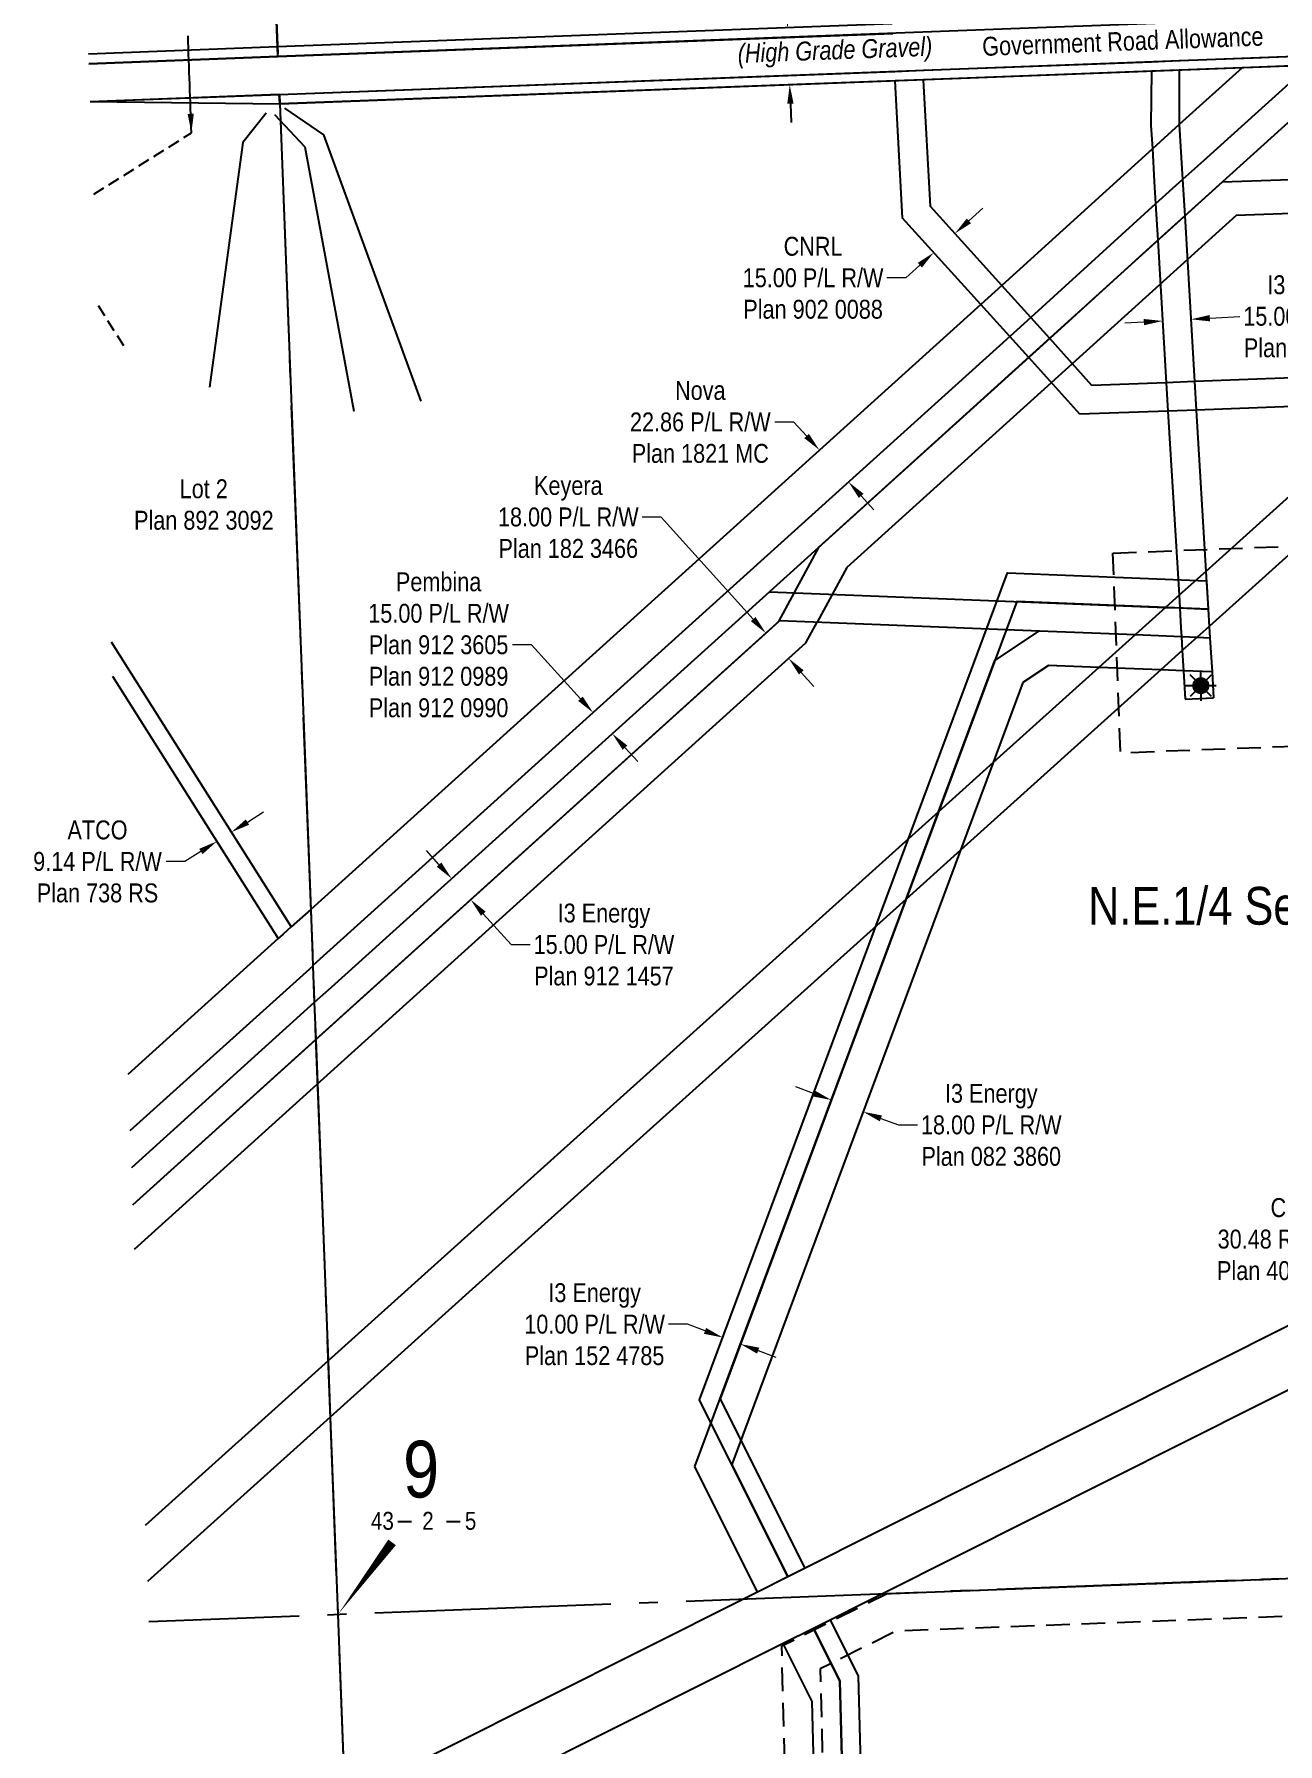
# Model space of a CAD drawing. Extents: x 683901 to 697439, y 5834844 to 5859401.
# Drawn here: x 686946 to 687605, y 5841384 to 5842289 of the extents above; entities that cross this region are included whole.
import ezdxf
from ezdxf.enums import TextEntityAlignment as Align

# ---------------------------------------------------------------- set-up
doc = ezdxf.new("R2010")
doc.units = 0
doc.header["$LTSCALE"] = 5
doc.header["$PDSIZE"] = 0.5
for name, pattern in [('foc-ACCESSROAD', [3.75, 2.5, -1.25]), ('foc-QUARTERLINE', [33, 25, -3, 2, -3]), ('UG_PIPE', [1.875, 1.25, -0.625])]:
    doc.linetypes.add(name, pattern=pattern)
doc.layers.get('Defpoints').update_dxf_attribs({"color": 9})
for name, color, linetype in [('10', 1, 'Continuous'), ('9', 3, 'Continuous'), ('AS-PIPE-UG', 44, 'UG_PIPE'), ('AS-PIPE-UG-T', 44, 'Continuous'), ('AS-TELEPHONE', 224, 'foc-TEL'), ('C-SYMBOL', 7, 'Continuous'), ('F-AR', 190, 'foc-ACCESSROAD'), ('F-RW', 190, 'Continuous'), ('F-WS', 190, 'foc-ACCESSROAD'), ('F-WS-S', 190, 'Continuous'), ('L-QSEC', 8, 'foc-QUARTERLINE'), ('L-ROAD-T', 7, 'Continuous'), ('L-SEC', 7, 'Continuous'), ('L-SECLBL', 7, 'Continuous'), ('L-TITLEDB', 4, 'Continuous'), ('L-TITLEDB-T', 4, 'Continuous')]:
    doc.layers.add(name, color=color, linetype=linetype)
doc.layers.add('F-RW-T', color=190, linetype='Continuous', lineweight=9)
doc.layers.add('T-TEXT', color=48, linetype='Continuous', lineweight=18)
doc.layers.add('oil_and_gas_wells_pt', color=7, linetype='Continuous', true_color=0xfc3d16)
doc.styles.add('175L', font='ARIALN.TTF', dxfattribs={"height": 20})
doc.styles.add('80CG', font='ARIALN.TTF', dxfattribs={"height": 10})
doc.styles.add('80L', font='ARIALN.TTF', dxfattribs={"height": 10})
doc.styles.add('80LS', font='ARIALNI.TTF', dxfattribs={"height": 10})
doc.styles.add('foc-LtypeFont', font='ARIALN.TTF', dxfattribs={"height": 7.35})
doc.styles.add('SIMPLEX', font='ARIALN.TTF')
doc.linetypes.add('foc-TEL', pattern='A,2,-1,["T",foc-LtypeFont,S=0.2,R=0,X=-0.425,Y=-0.75],-1.24,8', length=12.24)
doc.linetypes.add('foc-TEL-NOLINE', pattern='A,0,-2,["T",foc-LtypeFont,S=0.2,R=0,X=-0.425,Y=-0.75],-10.24', length=12.24)
doc.dimstyles.new('Compass 5 000', dxfattribs={"dimscale": 5, "dimtxt": 9, "dimasz": 2, "dimexe": 0.2, "dimexo": 0.0625, "dimgap": 0.5, "dimtad": 0, "dimtih": 1, "dimtoh": 1, "dimzin": 0, "dimdsep": 46, "dimtxsty": '80CG', "dimcen": 0.1, "dimse1": 1, "dimse2": 1, "dimclrd": 256, "dimclrt": 256, "dimaunit": 1, "dimadec": 4, "dimazin": 0, "dimtfac": 0.06, "dimtofl": 0, "dimtmove": 0, "dimatfit": 1, "dimfxl": 0.2, "dimtolj": 1, "dimtzin": 0, "dimlwd": -1, "dimarcsym": 0})

# ---------------------------------------------------------------- blocks, each defined once
blk = doc.blocks.new('L-SECLBL')
at = {"layer": '9', "color": 7}
for p, q in [((-5.08, -27.83), (-12.29, -27.83)), ((20.7, -27.83), (13.5, -27.83))]:
    blk.add_line(p, q, dxfattribs=at)
at = {"layer": '10', "color": 2, "style": 'SIMPLEX'}
blk.add_attdef('SEC', text='', height=30, dxfattribs=at).set_placement((0, 0), align=Align.MIDDLE)
at = {"layer": '10', "color": 5, "style": '80L'}
blk.add_attdef('TWP', text='', height=9.5, dxfattribs=at).set_placement((-14.43, -27.37), align=Align.MIDDLE_RIGHT)
blk.add_attdef('RGE', text='', height=9.5, dxfattribs=at).set_placement((3.62, -27.37), align=Align.MIDDLE_CENTER)
blk.add_attdef('MER', text='', height=9.5, dxfattribs=at).set_placement((23.17, -27.37), align=Align.MIDDLE_LEFT)
blk = doc.blocks.new('*D1259')
at = {"layer": 'Defpoints', "color": 0, "transparency": 16777216}
for p in [(687431.11, 5842186.3), (687419.98, 5842176.24), (687422.38, 5842173.59)]:
    blk.add_point(p, dxfattribs=at)
at = {"layer": 'F-RW-T', "transparency": 16777216}
for p, q in [((687440.93, 5842190.36), (687448.35, 5842197.06)), ((687414.96, 5842166.88), (687407.55, 5842160.18)), ((687407.55, 5842160.18), (687397.55, 5842160.18))]:
    blk.add_line(p, q, dxfattribs=at)
for points in [[(687439.81, 5842191.59), (687442.05, 5842189.12), (687433.51, 5842183.65)], [(687413.85, 5842168.12), (687416.08, 5842165.65), (687422.38, 5842173.59)]]:
    blk.add_solid(points, dxfattribs=at)
at = {"layer": 'F-RW-T', "transparency": 16777216, "insert": (687358.46, 5842160.18), "char_height": 10, "attachment_point": 5, "style": '80CG'}
blk.add_mtext('\\A1;CNRL\\P15.00 P/L R/W\\PPlan 902 0088', dxfattribs=at)
blk = doc.blocks.new('*D1262')
at = {"layer": 'Defpoints', "color": 0, "transparency": 16777216}
for p in [(687333.47, 5841972.07), (687302.7, 5841944.28), (687314.77, 5841930.93)]:
    blk.add_point(p, dxfattribs=at)
at = {"layer": 'F-RW-T', "transparency": 16777216}
for p, q in [((687277.95, 5842033.54), (687267.95, 5842033.54)), ((687326.76, 5841979.49), (687277.95, 5842033.54)), ((687352.23, 5841951.29), (687358.93, 5841943.87))]:
    blk.add_line(p, q, dxfattribs=at)
for points in [[(687328, 5841980.61), (687325.53, 5841978.37), (687333.47, 5841972.07)], [(687353.47, 5841952.41), (687351, 5841950.17), (687345.53, 5841958.71)]]:
    blk.add_solid(points, dxfattribs=at)
at = {"layer": 'F-RW-T', "transparency": 16777216, "insert": (687228.86, 5842033.54), "char_height": 10, "attachment_point": 5, "style": '80CG'}
blk.add_mtext('\\A1;Keyera\\P18.00 P/L R/W\\PPlan 182 3466', dxfattribs=at)
blk = doc.blocks.new('*D1263')
at = {"layer": 'Defpoints', "color": 0, "transparency": 16777216}
for p in [(687367.31, 5841722.78), (687384.17, 5841716.51), (687384.97, 5841718.64)]:
    blk.add_point(p, dxfattribs=at)
at = {"layer": 'F-RW-T', "transparency": 16777216}
for p, q in [((687358.73, 5841728.4), (687349.36, 5841731.89)), ((687394.34, 5841715.15), (687403.71, 5841711.66)), ((687403.71, 5841711.66), (687413.71, 5841711.66))]:
    blk.add_line(p, q, dxfattribs=at)
for points in [[(687359.31, 5841729.96), (687358.15, 5841726.84), (687368.1, 5841724.91)], [(687394.92, 5841716.71), (687393.76, 5841713.59), (687384.97, 5841718.64)]]:
    blk.add_solid(points, dxfattribs=at)
at = {"layer": 'F-RW-T', "transparency": 16777216, "insert": (687452.8, 5841711.66), "char_height": 10, "attachment_point": 5, "style": '80CG'}
blk.add_mtext('\\A1;I3 Energy\\P18.00 P/L R/W\\PPlan 082 3860', dxfattribs=at)
blk = doc.blocks.new('*D1264')
at = {"layer": 'Defpoints', "color": 0, "transparency": 16777216}
for p in [(687310.63, 5841599.16), (687311.15, 5841600.55), (687320.52, 5841597.07)]:
    blk.add_point(p, dxfattribs=at)
at = {"layer": 'F-RW-T', "transparency": 16777216}
for p, q in [((687291.89, 5841606.14), (687281.89, 5841606.14)), ((687301.26, 5841602.65), (687291.89, 5841606.14)), ((687329.38, 5841592.19), (687338.75, 5841588.7))]:
    blk.add_line(p, q, dxfattribs=at)
for points in [[(687301.84, 5841604.21), (687300.68, 5841601.09), (687310.63, 5841599.16)], [(687329.96, 5841593.75), (687328.8, 5841590.62), (687320.01, 5841595.67)]]:
    blk.add_solid(points, dxfattribs=at)
at = {"layer": 'F-RW-T', "transparency": 16777216, "insert": (687242.8, 5841606.14), "char_height": 10, "attachment_point": 5, "style": '80CG'}
blk.add_mtext('\\A1;I3 Energy\\P10.00 P/L R/W\\PPlan 152 4785', dxfattribs=at)
blk = doc.blocks.new('*D1266')
at = {"layer": 'Defpoints', "color": 0, "transparency": 16777216}
for p in [(687361.76, 5842069.08), (687281.77, 5841996.17), (687297.18, 5841979.27)]:
    blk.add_point(p, dxfattribs=at)
at = {"layer": 'F-RW-T', "transparency": 16777216}
for p, q in [((687348.29, 5842083.86), (687338.29, 5842083.86)), ((687355.02, 5842076.47), (687348.29, 5842083.86)), ((687383.9, 5842044.78), (687390.64, 5842037.39))]:
    blk.add_line(p, q, dxfattribs=at)
for points in [[(687356.26, 5842077.59), (687353.79, 5842075.34), (687361.76, 5842069.08)], [(687385.13, 5842045.9), (687382.67, 5842043.66), (687377.17, 5842052.17)]]:
    blk.add_solid(points, dxfattribs=at)
at = {"layer": 'F-RW-T', "transparency": 16777216, "insert": (687298.75, 5842083.86), "char_height": 10, "attachment_point": 5, "style": '80CG'}
blk.add_mtext('\\A1;Nova\\P22.86 P/L R/W\\PPlan 1821 MC', dxfattribs=at)
blk = doc.blocks.new('*D1267')
at = {"layer": 'Defpoints', "color": 0, "transparency": 16777216}
for p in [(687297.6, 5841980.62), (687307.71, 5841969.53), (687242.01, 5841929.96)]:
    blk.add_point(p, dxfattribs=at)
at = {"layer": 'F-RW-T', "transparency": 16777216}
for p, q in [((687209.29, 5841965.86), (687199.29, 5841965.86)), ((687235.28, 5841937.35), (687209.29, 5841965.86)), ((687258.86, 5841911.47), (687265.6, 5841904.08))]:
    blk.add_line(p, q, dxfattribs=at)
for points in [[(687236.51, 5841938.47), (687234.05, 5841936.22), (687242.01, 5841929.96)], [(687260.09, 5841912.6), (687257.63, 5841910.35), (687252.12, 5841918.87)]]:
    blk.add_solid(points, dxfattribs=at)
at = {"layer": 'F-RW-T', "transparency": 16777216, "insert": (687160.2, 5841965.86), "char_height": 10, "attachment_point": 5, "style": '80CG'}
blk.add_mtext('\\A1;Pembina\\P15.00 P/L R/W\\PPlan 912 3605\\PPlan 912 0989\\PPlan 912 0990', dxfattribs=at)
blk = doc.blocks.new('*D1268')
at = {"layer": 'Defpoints', "color": 0, "transparency": 16777216}
for p in [(687172.54, 5841847.04), (687177.16, 5841830.98), (687182.61, 5841835.89)]:
    blk.add_point(p, dxfattribs=at)
at = {"layer": 'F-RW-T', "transparency": 16777216}
for p, q in [((687160.4, 5841849.55), (687153.7, 5841856.97)), ((687183.86, 5841823.55), (687198.66, 5841807.16)), ((687198.66, 5841807.16), (687208.66, 5841807.16))]:
    blk.add_line(p, q, dxfattribs=at)
for points in [[(687161.64, 5841850.66), (687159.16, 5841848.43), (687167.1, 5841842.12)], [(687185.1, 5841824.67), (687182.63, 5841822.44), (687177.16, 5841830.98)]]:
    blk.add_solid(points, dxfattribs=at)
at = {"layer": 'F-RW-T', "transparency": 16777216, "insert": (687247.74, 5841807.16), "char_height": 10, "attachment_point": 5, "style": '80CG'}
blk.add_mtext('\\A1;I3 Energy\\P15.00 P/L R/W\\PPlan 912 1457', dxfattribs=at)
blk = doc.blocks.new('*D1269')
at = {"layer": 'Defpoints', "color": 0, "transparency": 16777216}
for p in [(687558.51, 5842138.25), (687543.86, 5842131.85), (687558.83, 5842132.74)]:
    blk.add_point(p, dxfattribs=at)
at = {"layer": 'F-RW-T', "transparency": 16777216}
for p, q in [((687568.49, 5842138.85), (687584.39, 5842139.8)), ((687533.55, 5842136.76), (687523.56, 5842136.17))]:
    blk.add_line(p, q, dxfattribs=at)
for points in [[(687533.45, 5842138.43), (687533.65, 5842135.1), (687543.53, 5842137.36)], [(687568.39, 5842140.51), (687568.59, 5842137.18), (687558.51, 5842138.25)]]:
    blk.add_solid(points, dxfattribs=at)
at = {"layer": 'F-RW-T', "transparency": 16777216, "insert": (687623.47, 5842139.8), "char_height": 10, "attachment_point": 5, "style": '80CG'}
blk.add_mtext('\\A1;I3 Energy\\P15.00 P/L R/W\\PPlan 872 0966', dxfattribs=at)
blk = doc.blocks.new('*D1335')
at = {"layer": 'Defpoints', "color": 0, "transparency": 16777216}
for p in [(687048.92, 5841869.26), (687041.19, 5841864.38), (687042.8, 5841861.83)]:
    blk.add_point(p, dxfattribs=at)
at = {"layer": 'F-RW-T', "transparency": 16777216}
for p, q in [((687058.98, 5841872.06), (687067.44, 5841877.4)), ((687034.34, 5841856.49), (687025.89, 5841851.15)), ((687025.89, 5841851.15), (687015.89, 5841851.15))]:
    blk.add_line(p, q, dxfattribs=at)
for points in [[(687058.09, 5841873.46), (687059.87, 5841870.65), (687050.53, 5841866.72)], [(687033.45, 5841857.9), (687035.23, 5841855.08), (687042.8, 5841861.83)]]:
    blk.add_solid(points, dxfattribs=at)
at = {"layer": 'F-RW-T', "transparency": 16777216, "insert": (686979.6, 5841851.15), "char_height": 10, "attachment_point": 5, "style": '80CG'}
blk.add_mtext('\\A1;ATCO\\P9.14 P/L R/W\\PPlan 738 RS', dxfattribs=at)
blk = doc.blocks.new('*D1134')
at = {"layer": 'Defpoints', "color": 0, "transparency": 16777216}
for p in [(687344.48, 5842292.49), (687344.96, 5842292.51), (687345.62, 5842262.39)]:
    blk.add_point(p, dxfattribs=at)
at = {"layer": 'L-TITLEDB-T', "transparency": 16777216}
for p, q in [((687344.21, 5842312.49), (687334.21, 5842312.49)), ((687344.58, 5842302.5), (687344.21, 5842312.49)), ((687346.47, 5842252.42), (687346.84, 5842242.42))]:
    blk.add_line(p, q, dxfattribs=at)
for points in [[(687346.25, 5842302.56), (687342.92, 5842302.44), (687344.96, 5842292.51)], [(687348.13, 5842252.48), (687344.8, 5842252.36), (687346.09, 5842262.41)]]:
    blk.add_solid(points, dxfattribs=at)
at = {"layer": 'L-TITLEDB-T', "transparency": 16777216, "insert": (687295.46, 5842312.49), "char_height": 10, "attachment_point": 5, "style": '80CG'}
blk.add_mtext('\\A1;30.18 Road\\PPlan 072 3199', dxfattribs=at)
blk = doc.blocks.new('*D1138')
at = {"layer": 'Defpoints', "color": 0, "transparency": 16777216}
for p in [(687665.78, 5841633.3), (687675.59, 5841638.22), (687689.21, 5841611.08)]:
    blk.add_point(p, dxfattribs=at)
at = {"layer": 'L-TITLEDB-T', "transparency": 16777216}
for p, q in [((687656.81, 5841651.18), (687646.81, 5841651.18)), ((687661.29, 5841642.24), (687656.81, 5841651.18)), ((687683.88, 5841597.21), (687688.37, 5841588.28))]:
    blk.add_line(p, q, dxfattribs=at)
for points in [[(687662.78, 5841642.98), (687659.81, 5841641.49), (687665.78, 5841633.3)], [(687685.37, 5841597.96), (687682.39, 5841596.47), (687679.4, 5841606.15)]]:
    blk.add_solid(points, dxfattribs=at)
at = {"layer": 'L-TITLEDB-T', "transparency": 16777216, "insert": (687608.61, 5841651.18), "char_height": 10, "attachment_point": 5, "style": '80CG'}
blk.add_mtext('\\A1;CP\\P30.48 Railway\\PPlan 4038 MC', dxfattribs=at)
blk = doc.blocks.new('GAS')
h = blk.add_hatch(color=255)
h.dxf.hatch_style = 1
edge = h.paths.add_edge_path()
edge.add_arc((0, 0), 0.9, 0, 360)
for p, q in [((-0.81, 0), (-1.62, 0)), ((-0.57, 0.57), (-1.14, 1.14)), ((0, 0.81), (0, 1.62)), ((0.57, 0.57), (1.14, 1.14)), ((1.62, 0), (0.81, 0)), ((-0.57, -0.57), (-1.14, -1.14)), ((0, -0.81), (0, -1.62)), ((1.14, -1.14), (0.57, -0.57))]:
    blk.add_line(p, q)
blk.add_circle((0, 0), 0.8)

msp = doc.modelspace()

# ---------------------------------------------------------------- linework, layer by layer
at = {"layer": 'AS-PIPE-UG', "flags": 128}
for points in [[(686977.685, 5842204.451), (687029.306, 5842237.032)], [(686979.953, 5842145.612), (686994.381, 5842122.751)]]:
    msp.add_lwpolyline(points, dxfattribs=at)
at = {"layer": 'AS-TELEPHONE', "linetype": 'foc-TEL-NOLINE', "flags": 128}
msp.add_lwpolyline([(686975.795, 5842253.488), (687076.063, 5842252.329), (687900.345, 5842283.337), (688811.404, 5842316.815)], dxfattribs=at)
at = {"layer": 'AS-TELEPHONE', "flags": 128}
for points in [[(687068.924, 5842247.353), (687056.471, 5842231.88), (687038.97, 5842102.383)], [(687073.299, 5842246.68), (687089.454, 5842229.526), (687115.369, 5842089.601)], [(687078.684, 5842250.043), (687099.215, 5842235.916), (687150.708, 5842094.983)]]:
    msp.add_lwpolyline(points, dxfattribs=at)
at = {"layer": 'F-AR', "flags": 128}
msp.add_lwpolyline([(687906.594, 5841462.877), (687402.326, 5841443.662), (687362.189, 5841423.654), (687369.931, 5841121.638), (687349.937, 5841121.125), (687341.87, 5841435.872), (687397.259, 5841463.483), (687905.82, 5841482.862)], close=True, dxfattribs=at)
at = {"layer": 'F-RW', "flags": 128}
for points in [[(686998.312, 5841669.384), (687340.294, 5841978.236), (687361.681, 5842017.77), (687575.241, 5842210.952), (687611.136, 5842212.311), (687706.742, 5842215.931), (687729.201, 5842246.78), (687728.071, 5842276.753)], [(687746.058, 5842277.431), (687747.423, 5842241.227), (687716.153, 5842198.274), (687611.817, 5842194.324), (687582.398, 5842193.21)], [(687405.842, 5842191.881), (687401.949, 5842264.496)], [(687420.549, 5842197.987), (687416.955, 5842265.063)], [(687537.576, 5842269.62), (687537.327, 5842240.965)], [(687585.609, 5842271.46), (687552.333, 5842241.393)], [(687552.349, 5842270.178), (687552.333, 5842241.393)], [(687537.327, 5842240.965), (687538.082, 5842228.555)], [(687552.333, 5842241.393), (687538.082, 5842228.555)], [(687552.333, 5842241.393), (687554.091, 5842212.197)], [(687538.082, 5842228.555), (687458.368, 5842156.159)], [(687538.082, 5842228.555), (687539.113, 5842211.296)], [(687565.146, 5842222.176), (687554.091, 5842212.197)], [(687539.113, 5842211.296), (687539.828, 5842199.317)], [(687554.091, 5842212.197), (687539.828, 5842199.317)], [(687554.091, 5842212.197), (687555.237, 5842193.011)], [(687575.209, 5842211.044), (687555.237, 5842193.011)], [(687447.231, 5842146.105), (687405.842, 5842191.881)], [(687458.368, 5842156.159), (687420.549, 5842197.987)], [(687539.828, 5842199.317), (687473.72, 5842139.181)], [(687539.828, 5842199.317), (687540.974, 5842180.132)], [(687555.237, 5842193.011), (687540.974, 5842180.132)], [(687555.237, 5842193.011), (687560.476, 5842105.246)], [(687582.398, 5842193.21), (687556.633, 5842169.922)], [(687540.974, 5842180.132), (687483.795, 5842128.039)], [(687540.974, 5842180.132), (687545.479, 5842104.686)], [(687556.633, 5842169.922), (687484.473, 5842104.698)], [(687458.368, 5842156.159), (687447.231, 5842146.105)], [(687473.72, 5842139.181), (687458.368, 5842156.159)], [(687447.231, 5842146.105), (687092.469, 5841825.826)], [(687462.583, 5842129.126), (687447.231, 5842146.105)], [(687473.72, 5842139.181), (687462.583, 5842129.126)], [(687483.795, 5842128.039), (687473.72, 5842139.181)], [(687462.583, 5842129.126), (687093.615, 5841796.059)], [(687472.656, 5842117.984), (687462.583, 5842129.126)], [(687483.795, 5842128.039), (687472.656, 5842117.984)], [(687506.071, 5842103.211), (687483.795, 5842128.039)], [(687472.656, 5842117.984), (687335.332, 5841993.99)], [(687499.635, 5842087.955), (687472.656, 5842117.984)], [(687683.183, 5842109.836), (687560.476, 5842105.246)], [(687484.473, 5842104.698), (687376.257, 5842006.884)], [(687545.479, 5842104.686), (687506.071, 5842103.211)], [(687560.476, 5842105.246), (687545.479, 5842104.686)], [(687545.479, 5842104.686), (687546.366, 5842089.599)], [(687560.476, 5842105.246), (687561.359, 5842090.111)], [(687649.399, 5842093.534), (687561.359, 5842090.111)], [(687665.749, 5842094.168), (687566.474, 5842004.809)], [(687701.449, 5842095.504), (687568.219, 5841975.653)], [(687546.366, 5842089.599), (687499.635, 5842087.955)], [(687561.359, 5842090.111), (687546.366, 5842089.599)], [(687546.366, 5842089.599), (687552.2, 5841992.119)], [(687561.359, 5842090.111), (687566.474, 5842004.809)], [(687345.113, 5841472.409), (687298.337, 5841566.117), (687461.311, 5842004.06), (687566.776, 5841999.766), (687567.678, 5841984.717), (687466.319, 5841988.844), (687309.223, 5841566.698), (687354.06, 5841476.875)], [(687376.257, 5842006.884), (687360.574, 5841977.894)], [(687566.474, 5842004.809), (687552.2, 5841992.119)], [(687566.474, 5842004.809), (687567.678, 5841984.717)], [(687335.332, 5841993.99), (687103.317, 5841784.547)], [(687335.332, 5841993.99), (687545.111, 5841985.748)], [(687552.2, 5841992.119), (687545.111, 5841985.748)], [(687552.2, 5841992.119), (687552.598, 5841985.448)], [(687545.111, 5841985.748), (687529.116, 5841971.371)], [(687545.111, 5841985.748), (687552.598, 5841985.448)], [(687552.598, 5841985.448), (687553.241, 5841974.782)], [(687552.598, 5841985.448), (687567.678, 5841984.717)], [(687567.678, 5841984.717), (687568.219, 5841975.653)], [(686999.215, 5841645.946), (687354.654, 5841966.95), (687360.574, 5841977.894)], [(687340.861, 5841978.748), (687113.387, 5841773.406)], [(687340.861, 5841978.748), (687478.25, 5841973.321)], [(687553.241, 5841974.782), (687553.51, 5841970.293)], [(687568.219, 5841975.653), (687561.836, 5841969.915)], [(687568.219, 5841975.653), (687568.58, 5841969.685)], [(686986.817, 5841967.566), (687082.21, 5841816.564)], [(687454.708, 5841957.643), (687478.25, 5841973.321)], [(687478.25, 5841973.321), (687529.116, 5841971.371)], [(687529.116, 5841971.371), (687509.755, 5841953.885)], [(687529.116, 5841971.371), (687553.51, 5841970.293)], [(687553.51, 5841970.293), (687553.956, 5841962.833)], [(687553.51, 5841970.293), (687561.836, 5841969.915)], [(687561.836, 5841969.915), (687553.956, 5841962.833)], [(687561.836, 5841969.915), (687568.58, 5841969.685)], [(687568.58, 5841969.685), (687569.677, 5841951.612)], [(687424.904, 5841877.554), (687454.708, 5841957.643)], [(687553.956, 5841962.833), (687542.621, 5841952.638)], [(687553.956, 5841962.833), (687554.595, 5841952.184)], [(686987.52, 5841949.334), (687075.321, 5841810.346)], [(687542.621, 5841952.638), (687436.54, 5841857.231)], [(687509.755, 5841953.885), (687453.763, 5841903.516)], [(687483.016, 5841954.9), (687469.538, 5841945.908)], [(687509.755, 5841953.885), (687483.016, 5841954.9)], [(687542.621, 5841952.638), (687509.755, 5841953.885)], [(687554.595, 5841952.184), (687542.621, 5841952.638)], [(687569.677, 5841951.612), (687554.595, 5841952.184)], [(687554.595, 5841952.184), (687555.482, 5841937.126)], [(687569.677, 5841951.612), (687570.486, 5841937.905)], [(687469.538, 5841945.908), (687453.763, 5841903.516)], [(687555.482, 5841937.126), (687570.486, 5841937.905)], [(687453.763, 5841903.516), (687424.904, 5841877.554)], [(687453.763, 5841903.516), (687436.54, 5841857.231)], [(687424.904, 5841877.554), (687101.668, 5841586.779)], [(687407.683, 5841831.278), (687424.904, 5841877.554)], [(687436.54, 5841857.231), (687315.452, 5841531.83)], [(687436.54, 5841857.231), (687407.683, 5841831.278)], [(687407.683, 5841831.278), (687179.812, 5841626.336)], [(687295.858, 5841530.783), (687407.683, 5841831.278)], [(687092.469, 5841825.826), (687082.21, 5841816.564)], [(687077.899, 5841812.673), (687075.321, 5841810.346)], [(687082.21, 5841816.564), (687077.899, 5841812.673)], [(687075.321, 5841810.346), (686995.655, 5841738.31)], [(687093.63, 5841795.673), (686996.803, 5841708.515)], [(687103.317, 5841784.547), (687094.368, 5841776.47)], [(687094.368, 5841776.47), (686997.557, 5841688.967)], [(687113.387, 5841773.406), (687095.121, 5841756.92)], [(687095.121, 5841756.92), (686998.31, 5841669.422)], [(687179.812, 5841626.336), (687102.812, 5841557.039)], [(687101.668, 5841586.779), (687004.856, 5841499.621)], [(687102.812, 5841557.039), (687006.002, 5841469.885)], [(687329.028, 5841464.339), (687295.858, 5841530.783)], [(687315.452, 5841531.83), (687345.113, 5841472.409)], [(687377.357, 5841024.149), (687383.993, 5841046.429), (687390.384, 5841121.385), (687382.577, 5841419.755), (687367.685, 5841449.587)], [(687366.9, 5841024.073), (687374.116, 5841048.301), (687380.373, 5841121.68), (687372.638, 5841417.275), (687358.738, 5841445.121)], [(687358.738, 5841445.121), (687372.638, 5841417.275)], [(687357.917, 5841406.465), (687342.65, 5841437.052)], [(687372.638, 5841417.275), (687380.373, 5841121.68)], [(687364.897, 5841139.771), (687357.917, 5841406.465)]]:
    msp.add_lwpolyline(points, dxfattribs=at)
at = {"layer": 'F-WS', "flags": 128}
msp.add_lwpolyline([(687517.19, 5842014.503), (687623.113, 5842018.555), (687624.17, 5841990.925), (687627.165, 5841912.632), (687521.243, 5841908.58)], close=True, dxfattribs=at)
at = {"layer": 'L-QSEC', "flags": 128}
for points in [[(687013.231, 5843887.621), (687017.07, 5843787.696), (687075.096, 5842277.456)], [(687075.868, 5842257.356), (687137.932, 5840643.524)], [(687910.849, 5841483.054), (687006.822, 5841448.606)]]:
    msp.add_lwpolyline(points, dxfattribs=at)
at = {"layer": 'L-SEC', "flags": 128}
for points in [[(687879.278, 5842307.651), (687477.187, 5842292.553), (687075.096, 5842277.456)], [(687075.868, 5842257.356), (687477.961, 5842272.454), (687880.055, 5842287.551)], [(687075.096, 5842277.456), (686975.019, 5842273.603)], [(686975.794, 5842253.504), (687075.868, 5842257.356)]]:
    msp.add_lwpolyline(points, dxfattribs=at)
at = {"layer": 'L-SECLBL', "flags": 128}
msp.add_lwpolyline([(687106.839, 5841452.417, 0, 5, 0), (687135.562, 5841490.663, 0, 0, 0)], format="xyseb", dxfattribs=at)
at = {"layer": 'L-TITLEDB', "flags": 128}
for points in [[(687074.932, 5842282.467), (687043.921, 5843082.246)], [(687400.331, 5842294.694), (687074.932, 5842282.467)], [(687074.932, 5842282.467), (686974.827, 5842278.603)], [(687075.115, 5842277.446), (687074.932, 5842282.467)], [(687075.115, 5842277.446), (687400.604, 5842289.621)], [(686975.02, 5842273.592), (687075.115, 5842277.446)], [(687075.867, 5842257.357), (687401.68, 5842269.522)], [(687401.949, 5842264.496), (687076.063, 5842252.329)], [(687401.68, 5842269.522), (687416.686, 5842270.081)], [(687416.955, 5842265.063), (687401.949, 5842264.496)], [(687537.576, 5842269.62), (687416.955, 5842265.063)], [(687552.349, 5842270.178), (687537.576, 5842269.62)], [(687585.609, 5842271.46), (687552.349, 5842270.178)], [(687075.867, 5842257.357), (686975.795, 5842253.47)], [(687076.063, 5842252.329), (687075.867, 5842257.357)], [(687076.063, 5842252.329), (687092.469, 5841825.826)], [(687092.469, 5841825.826), (687093.615, 5841796.059)], [(687093.615, 5841796.059), (687093.63, 5841795.673)], [(687093.63, 5841795.673), (687094.368, 5841776.47)], [(687094.368, 5841776.47), (687095.121, 5841756.92)], [(687095.121, 5841756.92), (687101.668, 5841586.779)], [(687779.967, 5841690.591), (687345.113, 5841472.409)], [(687674.874, 5841603.873), (687395.281, 5841463.447)], [(687101.668, 5841586.779), (687102.812, 5841557.039)], [(687102.812, 5841557.039), (687106.837, 5841452.472)], [(687395.197, 5841463.405), (687905.82, 5841482.872)], [(687345.113, 5841472.409), (687329.028, 5841464.339)], [(687321.669, 5841460.646), (687110.596, 5841354.788)], [(687329.028, 5841464.339), (687321.669, 5841460.646)], [(687395.281, 5841463.447), (687358.738, 5841445.121)], [(687106.837, 5841452.472), (687110.596, 5841354.788)], [(687358.738, 5841445.121), (687342.65, 5841437.052)], [(687342.65, 5841437.052), (687111.883, 5841321.317)]]:
    msp.add_lwpolyline(points, dxfattribs=at)
at = {"layer": 'oil_and_gas_wells_pt'}
msp.add_point((687563.746, 5841944.268), dxfattribs=at)

# ---------------------------------------------------------------- block references
at = {"layer": 'F-WS-S', "xscale": 5, "yscale": 5, "zscale": 5}
msp.add_blockref('GAS', (687563.746, 5841944.268), dxfattribs=at)
at = {"layer": 'L-SECLBL'}
msp.add_blockref('L-SECLBL', (687150.932, 5841529.456), dxfattribs=at).add_auto_attribs({'SEC': '9', 'TWP': '43', 'RGE': '2', 'MER': '5'})

# ---------------------------------------------------------------- texts
at = {"layer": 'C-SYMBOL', "color": 3, "style": '175L'}
msp.add_text('N.E.1/4 Sec. 9-43-2-W.5M.', height=20, dxfattribs=at).set_placement((687641.585, 5841811.732), align=Align.BOTTOM_CENTER)
at = {"layer": 'L-TITLEDB-T', "insert": (686998.428, 5842053.538), "char_height": 10, "attachment_point": 1, "style": '80L'}
msp.add_mtext_dynamic_manual_height_columns('\\pi24.695;Lot 2\\P\\pi0.52067;Plan 892 3092', width=73.44925, gutter_width=50, heights=[0], dxfattribs=at)

# ---------------------------------------------------------------- dimensions: what is measured, and where the dimension line sits
at = {"layer": 'F-RW-T', "color": 3}
for p1, p2, distance, text, picture, middle in [((687431.114, 5842186.302), (687419.985, 5842176.239), 3.574, 'CNRL\\P15.00 P/L R/W\\PPlan 902 0088', '*D1259', (687358.46, 5842160.175)), ((687048.919, 5841869.262), (687041.188, 5841864.378), 3.013, 'ATCO\\P9.14 P/L R/W\\PPlan 738 RS', '*D1335', (686979.602, 5841851.15)), ((687367.308, 5841722.782), (687384.173, 5841716.506), 2.272, 'I3 Energy\\P18.00 P/L R/W\\PPlan 082 3860', '*D1263', (687452.796, 5841711.66)), ((687320.524, 5841597.066), (687311.152, 5841600.554), 1.486, 'I3 Energy\\P10.00 P/L R/W\\PPlan 152 4785', '*D1264', (687242.804, 5841606.137))]:
    dim = msp.add_aligned_dim(p1=p1, p2=p2, distance=distance, text=text, dimstyle='Compass 5 000', dxfattribs=at)
    dim.commit()
    dim.dimension.update_dxf_attribs({"geometry": picture, "text_midpoint": middle})
for base, p1, p2, angle, text, picture, middle in [((687558.506, 5842138.252), (687543.857, 5842131.847), (687558.835, 5842132.741), 3.416132, 'I3 Energy\\P15.00 P/L R/W\\PPlan 872 0966', '*D1269', (687623.473, 5842139.797)), ((687361.761, 5842069.076), (687297.177, 5841979.269), (687281.771, 5841996.172), 132.346386, 'Nova\\P22.86 P/L R/W\\PPlan 1821 MC', '*D1266', (687298.749, 5842083.858)), ((687333.466, 5841972.069), (687314.765, 5841930.926), (687302.701, 5841944.285), 132.085886, 'Keyera\\P18.00 P/L R/W\\PPlan 182 3466', '*D1262', (687228.865, 5842033.539)), ((687242.015, 5841929.956), (687307.712, 5841969.529), (687297.604, 5841980.621), 132.346358, 'Pembina\\P15.00 P/L R/W\\PPlan 912 3605\\PPlan 912 0989\\PPlan 912 0990', '*D1267', (687160.203, 5841965.863)), ((687177.162, 5841830.976), (687172.545, 5841847.04), (687182.608, 5841835.892), 312.072736, 'I3 Energy\\P15.00 P/L R/W\\PPlan 912 1457', '*D1268', (687247.743, 5841807.164))]:
    dim = msp.add_linear_dim(base=base, p1=p1, p2=p2, angle=angle, text=text, dimstyle='Compass 5 000', dxfattribs=at)
    dim.commit()
    dim.dimension.update_dxf_attribs({"geometry": picture, "text_midpoint": middle, "dimtype": 161})
at = {"layer": 'L-TITLEDB-T'}
for p1, p2, distance, text, picture, middle in [((687345.616, 5842262.393), (687344.485, 5842292.489), -0.476, '30.18 Road\\PPlan 072 3199', '*D1134', (687295.461, 5842312.493)), ((687689.213, 5841611.077), (687675.593, 5841638.223), 10.979, 'CP\\P30.48 Railway\\PPlan 4038 MC', '*D1138', (687608.615, 5841651.175))]:
    dim = msp.add_aligned_dim(p1=p1, p2=p2, distance=distance, text=text, dimstyle='Compass 5 000', dxfattribs=at)
    dim.commit()
    dim.dimension.update_dxf_attribs({"geometry": picture, "text_midpoint": middle})

# ---------------------------------------------------------------- leaders
at = {"layer": 'AS-PIPE-UG-T', "path_type": 1}
msp.add_leader([(687029.306, 5842237.032), (687027.524, 5842288.339)], dimstyle='Compass 5 000', override={"dimgap": 0.5, "dimtad": 0}, dxfattribs=at)

# ---------------------------------------------------------------- next in the draw order: texts
at = {"layer": 'L-ROAD-T', "insert": (687522.26, 5842290.448), "char_height": 10, "width": 149.28549, "attachment_point": 2, "rotation": 2.127014, "style": '80L', "bg_fill": 3, "box_fill_scale": 1.1, "bg_fill_color": 256, "bg_fill_transparency": 0}
msp.add_mtext('Government Road Allowance', dxfattribs=at)

# ---------------------------------------------------------------- next in the draw order: linework, layer by layer
at = {"layer": 'F-RW', "flags": 128}
for points in [[(687621.256, 5842272.835), (687565.146, 5842222.176)], [(687644.624, 5842273.715), (687575.209, 5842211.044)]]:
    msp.add_lwpolyline(points, dxfattribs=at)
at = {"layer": 'L-TITLEDB', "flags": 128}
for points in [[(687416.686, 5842270.081), (687537.618, 5842274.515)], [(687537.618, 5842274.515), (687552.351, 5842275.214)], [(687552.351, 5842275.214), (687591.469, 5842276.755)], [(687621.256, 5842272.835), (687585.609, 5842271.46)], [(687591.469, 5842276.755), (687627.077, 5842278.091)]]:
    msp.add_lwpolyline(points, dxfattribs=at)

# ---------------------------------------------------------------- next in the draw order: texts
at = {"layer": 'T-TEXT', "insert": (687369.858, 5842285.886), "char_height": 10, "width": 103.55332, "attachment_point": 2, "rotation": 2.127014, "style": '80LS', "bg_fill": 3, "box_fill_scale": 1.1, "bg_fill_color": 256, "bg_fill_transparency": 0}
msp.add_mtext('(High Grade Gravel)', dxfattribs=at)

doc.saveas('drawing.dxf')
